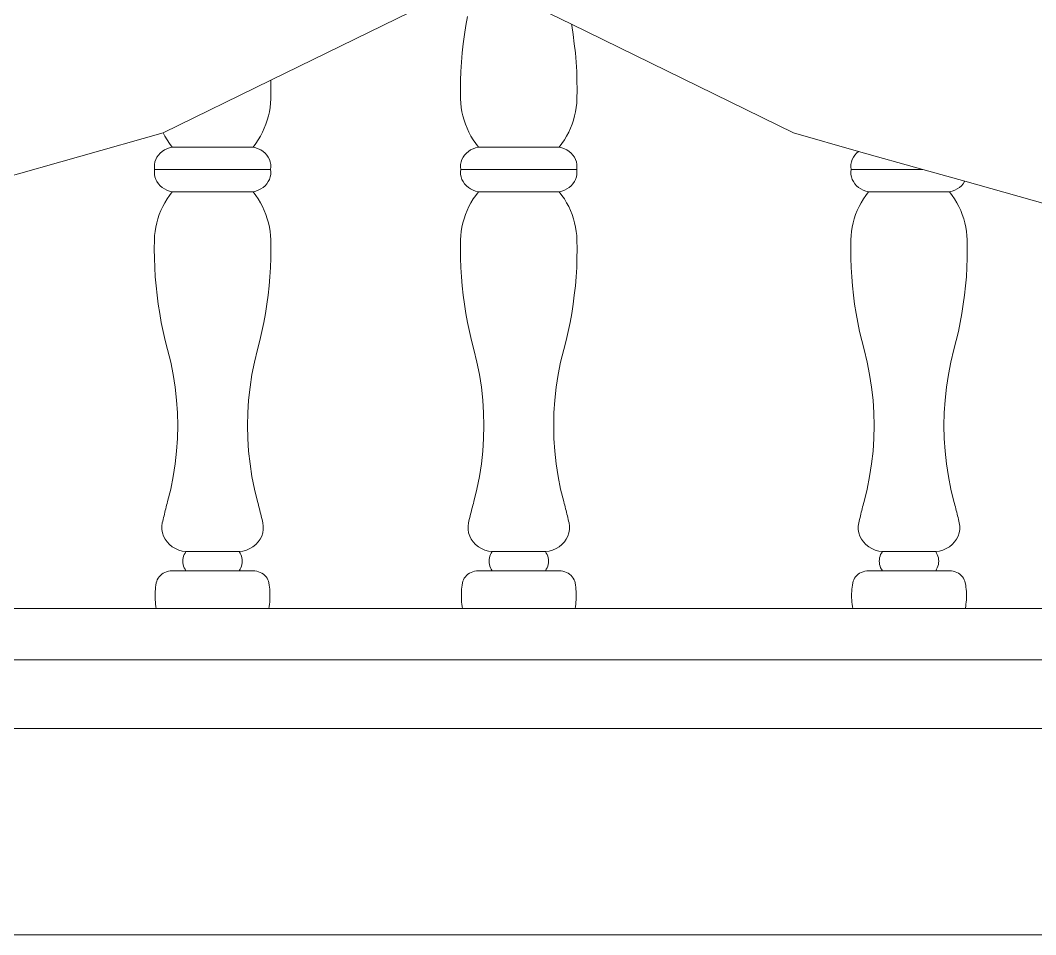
# Model space of a CAD drawing. Header units: inches. Extents: x 16.2 to 49.2, y 7.1 to 20.7.
# Drawn here: x 28.5454 to 28.714, y 17.89 to 18.0418 of the extents above; entities that cross this region are included whole.
import ezdxf

# ---------------------------------------------------------------- set-up
doc = ezdxf.new("R2010")
doc.units = ezdxf.units.IN
doc.header["$MEASUREMENT"] = 0
doc.layers.add('0inne_gulv', color=252, linetype='Continuous', lineweight=13)

# ---------------------------------------------------------------- blocks, each defined once
blk = doc.blocks.new('DEREK SMALL HOUSE fr')
for p, q in [((-5.0954, -0.15087), (-5.12951, -0.16756)), ((-5.09504, -0.1507), (-5.07958, -0.15826)), ((-5.09735, -0.15998), (-5.09711, -0.15847)), ((-5.09711, -0.15847), (-5.09684, -0.15696)), ((-5.07954, -0.15847), (-5.07958, -0.15826)), ((-5.0427, -0.1763), (-5.07958, -0.15826)), ((-5.0793, -0.15998), (-5.07954, -0.15847)), ((-5.09755, -0.1615), (-5.09735, -0.15998)), ((-5.0791, -0.1615), (-5.0793, -0.15998)), ((-5.09772, -0.16302), (-5.09755, -0.1615)), ((-5.07893, -0.16302), (-5.0791, -0.1615)), ((-5.09784, -0.16455), (-5.09772, -0.16302)), ((-5.07881, -0.16455), (-5.07893, -0.16302)), ((-5.09794, -0.16608), (-5.09784, -0.16455)), ((-5.07871, -0.16608), (-5.07881, -0.16455)), ((-5.09799, -0.16761), (-5.09794, -0.16608)), ((-5.07866, -0.16761), (-5.07871, -0.16608)), ((-5.14739, -0.1763), (-5.12951, -0.16756)), ((-5.12951, -0.16761), (-5.12951, -0.16756)), ((-5.12949, -0.16914), (-5.12951, -0.16761)), ((-5.09801, -0.16914), (-5.09799, -0.16761)), ((-5.07864, -0.16914), (-5.07866, -0.16761)), ((-5.12951, -0.17067), (-5.12949, -0.16914)), ((-5.09799, -0.17067), (-5.09801, -0.16914)), ((-5.07866, -0.17067), (-5.07864, -0.16914)), ((-5.12963, -0.17209), (-5.12955, -0.17138)), ((-5.12955, -0.17138), (-5.12951, -0.17067)), ((-5.09795, -0.17138), (-5.09799, -0.17067)), ((-5.09787, -0.17209), (-5.09795, -0.17138)), ((-5.07878, -0.17209), (-5.0787, -0.17138)), ((-5.0787, -0.17138), (-5.07866, -0.17067)), ((-5.13009, -0.17418), (-5.1299, -0.17349)), ((-5.1299, -0.17349), (-5.12974, -0.17279)), ((-5.12974, -0.17279), (-5.12963, -0.17209)), ((-5.09776, -0.17279), (-5.09787, -0.17209)), ((-5.0976, -0.17349), (-5.09776, -0.17279)), ((-5.09741, -0.17418), (-5.0976, -0.17349)), ((-5.07924, -0.17418), (-5.07905, -0.17349)), ((-5.07905, -0.17349), (-5.07889, -0.17279)), ((-5.07889, -0.17279), (-5.07878, -0.17209)), ((-5.13059, -0.17553), (-5.13032, -0.17486)), ((-5.13032, -0.17486), (-5.13009, -0.17418)), ((-5.09718, -0.17486), (-5.09741, -0.17418)), ((-5.09691, -0.17553), (-5.09718, -0.17486)), ((-5.07974, -0.17553), (-5.07947, -0.17486)), ((-5.07947, -0.17486), (-5.07924, -0.17418)), ((-5.14739, -0.1763), (-5.19516, -0.18978)), ((-5.14712, -0.17683), (-5.14739, -0.1763)), ((-5.14674, -0.17745), (-5.14712, -0.17683)), ((-5.13161, -0.17745), (-5.13123, -0.17683)), ((-5.13123, -0.17683), (-5.13089, -0.17618)), ((-5.13089, -0.17618), (-5.13059, -0.17553)), ((-5.09661, -0.17618), (-5.09691, -0.17553)), ((-5.09627, -0.17683), (-5.09661, -0.17618)), ((-5.09589, -0.17745), (-5.09627, -0.17683)), ((-5.08076, -0.17745), (-5.08038, -0.17683)), ((-5.08038, -0.17683), (-5.08004, -0.17618)), ((-5.08004, -0.17618), (-5.07974, -0.17553)), ((-5.0427, -0.1763), (-5.03189, -0.17937)), ((-5.14633, -0.17806), (-5.14674, -0.17745)), ((-5.14634, -0.17876), (-5.14589, -0.17865)), ((-5.14589, -0.17865), (-5.14633, -0.17806)), ((-5.14589, -0.17865), (-5.13246, -0.17865)), ((-5.13246, -0.17865), (-5.13202, -0.17806)), ((-5.13201, -0.17876), (-5.13246, -0.17865)), ((-5.13202, -0.17806), (-5.13161, -0.17745)), ((-5.09548, -0.17806), (-5.09589, -0.17745)), ((-5.09549, -0.17876), (-5.09504, -0.17865)), ((-5.09504, -0.17865), (-5.09548, -0.17806)), ((-5.09504, -0.17865), (-5.08161, -0.17865)), ((-5.08161, -0.17865), (-5.08117, -0.17806)), ((-5.08116, -0.17876), (-5.08161, -0.17865)), ((-5.08117, -0.17806), (-5.08076, -0.17745)), ((-5.14861, -0.18072), (-5.14842, -0.18034)), ((-5.14842, -0.18034), (-5.14817, -0.17998)), ((-5.14817, -0.17998), (-5.14788, -0.17966)), ((-5.14788, -0.17966), (-5.14755, -0.17937)), ((-5.14755, -0.17937), (-5.14717, -0.17912)), ((-5.14717, -0.17912), (-5.14677, -0.17892)), ((-5.14677, -0.17892), (-5.14634, -0.17876)), ((-5.13158, -0.17892), (-5.13201, -0.17876)), ((-5.13117, -0.17912), (-5.13158, -0.17892)), ((-5.1308, -0.17937), (-5.13117, -0.17912)), ((-5.13047, -0.17966), (-5.1308, -0.17937)), ((-5.13017, -0.17998), (-5.13047, -0.17966)), ((-5.12993, -0.18034), (-5.13017, -0.17998)), ((-5.12974, -0.18072), (-5.12993, -0.18034)), ((-5.09776, -0.18072), (-5.09757, -0.18034)), ((-5.09757, -0.18034), (-5.09733, -0.17998)), ((-5.09733, -0.17998), (-5.09703, -0.17966)), ((-5.09703, -0.17966), (-5.0967, -0.17937)), ((-5.0967, -0.17937), (-5.09633, -0.17912)), ((-5.09633, -0.17912), (-5.09592, -0.17892)), ((-5.09592, -0.17892), (-5.09549, -0.17876)), ((-5.08073, -0.17892), (-5.08116, -0.17876)), ((-5.08033, -0.17912), (-5.08073, -0.17892)), ((-5.07995, -0.17937), (-5.08033, -0.17912)), ((-5.07962, -0.17966), (-5.07995, -0.17937)), ((-5.07933, -0.17998), (-5.07962, -0.17966)), ((-5.07908, -0.18034), (-5.07933, -0.17998)), ((-5.07889, -0.18072), (-5.07908, -0.18034)), ((-5.03296, -0.18072), (-5.03276, -0.18034)), ((-5.03276, -0.18034), (-5.03252, -0.17998)), ((-5.03252, -0.17998), (-5.03223, -0.17966)), ((-5.03223, -0.17966), (-5.03189, -0.17937)), ((-5.03189, -0.17937), (-5.03187, -0.17936)), ((-5.03189, -0.17937), (-5.02122, -0.18236)), ((-5.14884, -0.18195), (-5.14882, -0.18153)), ((-5.1488, -0.18236), (-5.14884, -0.18195)), ((-5.14882, -0.18153), (-5.14875, -0.18112)), ((-5.14875, -0.18112), (-5.14861, -0.18072)), ((-5.1296, -0.18112), (-5.12974, -0.18072)), ((-5.12952, -0.18153), (-5.1296, -0.18112)), ((-5.12954, -0.18236), (-5.1295, -0.18195)), ((-5.1295, -0.18195), (-5.12952, -0.18153)), ((-5.098, -0.18195), (-5.09798, -0.18153)), ((-5.09796, -0.18236), (-5.098, -0.18195)), ((-5.09798, -0.18153), (-5.0979, -0.18112)), ((-5.0979, -0.18112), (-5.09776, -0.18072)), ((-5.07875, -0.18112), (-5.07889, -0.18072)), ((-5.07868, -0.18153), (-5.07875, -0.18112)), ((-5.07869, -0.18236), (-5.07866, -0.18195)), ((-5.07866, -0.18195), (-5.07868, -0.18153)), ((-5.03319, -0.18195), (-5.03317, -0.18153)), ((-5.03315, -0.18236), (-5.03319, -0.18195)), ((-5.03317, -0.18153), (-5.03309, -0.18112)), ((-5.03309, -0.18112), (-5.03296, -0.18072)), ((-5.14884, -0.18278), (-5.1488, -0.18236)), ((-5.14882, -0.1832), (-5.14884, -0.18278)), ((-5.14875, -0.18361), (-5.14882, -0.1832)), ((-5.1488, -0.18236), (-5.12954, -0.18236)), ((-5.14861, -0.18401), (-5.14875, -0.18361)), ((-5.12974, -0.18401), (-5.1296, -0.18361)), ((-5.1296, -0.18361), (-5.12952, -0.1832)), ((-5.1295, -0.18278), (-5.12954, -0.18236)), ((-5.12952, -0.1832), (-5.1295, -0.18278)), ((-5.098, -0.18278), (-5.09796, -0.18236)), ((-5.09798, -0.1832), (-5.098, -0.18278)), ((-5.0979, -0.18361), (-5.09798, -0.1832)), ((-5.09796, -0.18236), (-5.07869, -0.18236)), ((-5.09776, -0.18401), (-5.0979, -0.18361)), ((-5.07889, -0.18401), (-5.07875, -0.18361)), ((-5.07875, -0.18361), (-5.07868, -0.1832)), ((-5.07866, -0.18278), (-5.07869, -0.18236)), ((-5.07868, -0.1832), (-5.07866, -0.18278)), ((-5.03319, -0.18278), (-5.03315, -0.18236)), ((-5.03317, -0.1832), (-5.03319, -0.18278)), ((-5.03309, -0.18361), (-5.03317, -0.1832)), ((-5.02122, -0.18236), (-5.03315, -0.18236)), ((-5.03296, -0.18401), (-5.03309, -0.18361)), ((-5.02122, -0.18236), (-5.01425, -0.18433)), ((-5.14842, -0.18439), (-5.14861, -0.18401)), ((-5.14817, -0.18474), (-5.14842, -0.18439)), ((-5.14788, -0.18507), (-5.14817, -0.18474)), ((-5.14755, -0.18536), (-5.14788, -0.18507)), ((-5.14717, -0.18561), (-5.14755, -0.18536)), ((-5.13117, -0.18561), (-5.1308, -0.18536)), ((-5.1308, -0.18536), (-5.13047, -0.18507)), ((-5.13047, -0.18507), (-5.13017, -0.18474)), ((-5.13017, -0.18474), (-5.12993, -0.18439)), ((-5.12993, -0.18439), (-5.12974, -0.18401)), ((-5.09757, -0.18439), (-5.09776, -0.18401)), ((-5.09733, -0.18474), (-5.09757, -0.18439)), ((-5.09703, -0.18507), (-5.09733, -0.18474)), ((-5.0967, -0.18536), (-5.09703, -0.18507)), ((-5.09633, -0.18561), (-5.0967, -0.18536)), ((-5.08033, -0.18561), (-5.07995, -0.18536)), ((-5.07995, -0.18536), (-5.07962, -0.18507)), ((-5.07962, -0.18507), (-5.07933, -0.18474)), ((-5.07933, -0.18474), (-5.07908, -0.18439)), ((-5.07908, -0.18439), (-5.07889, -0.18401)), ((-5.03276, -0.18439), (-5.03296, -0.18401)), ((-5.03252, -0.18474), (-5.03276, -0.18439)), ((-5.03223, -0.18507), (-5.03252, -0.18474)), ((-5.03189, -0.18536), (-5.03223, -0.18507)), ((-5.03152, -0.18561), (-5.03189, -0.18536)), ((-5.01552, -0.18561), (-5.01515, -0.18536)), ((-5.01515, -0.18536), (-5.01481, -0.18507)), ((-5.01481, -0.18507), (-5.01452, -0.18474)), ((-5.01452, -0.18474), (-5.01428, -0.18439)), ((-5.01428, -0.18439), (-5.01425, -0.18433)), ((-5.01425, -0.18433), (-4.97025, -0.19675)), ((-5.14677, -0.18581), (-5.14717, -0.18561)), ((-5.14634, -0.18597), (-5.14677, -0.18581)), ((-5.14674, -0.18727), (-5.14633, -0.18667)), ((-5.14589, -0.18608), (-5.14634, -0.18597)), ((-5.14633, -0.18667), (-5.14589, -0.18608)), ((-5.14589, -0.18608), (-5.13246, -0.18608)), ((-5.13246, -0.18608), (-5.13201, -0.18597)), ((-5.13202, -0.18667), (-5.13246, -0.18608)), ((-5.13161, -0.18727), (-5.13202, -0.18667)), ((-5.13201, -0.18597), (-5.13158, -0.18581)), ((-5.13158, -0.18581), (-5.13117, -0.18561)), ((-5.09592, -0.18581), (-5.09633, -0.18561)), ((-5.09549, -0.18597), (-5.09592, -0.18581)), ((-5.09589, -0.18727), (-5.09548, -0.18667)), ((-5.09504, -0.18608), (-5.09549, -0.18597)), ((-5.09548, -0.18667), (-5.09504, -0.18608)), ((-5.09504, -0.18608), (-5.08161, -0.18608)), ((-5.08161, -0.18608), (-5.08116, -0.18597)), ((-5.08117, -0.18667), (-5.08161, -0.18608)), ((-5.08076, -0.18727), (-5.08117, -0.18667)), ((-5.08116, -0.18597), (-5.08073, -0.18581)), ((-5.08073, -0.18581), (-5.08033, -0.18561)), ((-5.03111, -0.18581), (-5.03152, -0.18561)), ((-5.03068, -0.18597), (-5.03111, -0.18581)), ((-5.03109, -0.18727), (-5.03068, -0.18667)), ((-5.03023, -0.18608), (-5.03068, -0.18597)), ((-5.03068, -0.18667), (-5.03023, -0.18608)), ((-5.03023, -0.18608), (-5.01681, -0.18608)), ((-5.01681, -0.18608), (-5.01636, -0.18597)), ((-5.01636, -0.18667), (-5.01681, -0.18608)), ((-5.01636, -0.18597), (-5.01593, -0.18581)), ((-5.01595, -0.18727), (-5.01636, -0.18667)), ((-5.01593, -0.18581), (-5.01552, -0.18561)), ((-5.14776, -0.1892), (-5.14746, -0.18854)), ((-5.14746, -0.18854), (-5.14712, -0.1879)), ((-5.14712, -0.1879), (-5.14674, -0.18727)), ((-5.13123, -0.1879), (-5.13161, -0.18727)), ((-5.13089, -0.18854), (-5.13123, -0.1879)), ((-5.13059, -0.1892), (-5.13089, -0.18854)), ((-5.09691, -0.1892), (-5.09661, -0.18854)), ((-5.09661, -0.18854), (-5.09627, -0.1879)), ((-5.09627, -0.1879), (-5.09589, -0.18727)), ((-5.08038, -0.1879), (-5.08076, -0.18727)), ((-5.08004, -0.18854), (-5.08038, -0.1879)), ((-5.07974, -0.1892), (-5.08004, -0.18854)), ((-5.03211, -0.1892), (-5.0318, -0.18854)), ((-5.0318, -0.18854), (-5.03146, -0.1879)), ((-5.03146, -0.1879), (-5.03109, -0.18727)), ((-5.01558, -0.1879), (-5.01595, -0.18727)), ((-5.01524, -0.18854), (-5.01558, -0.1879)), ((-5.01493, -0.1892), (-5.01524, -0.18854)), ((-5.14826, -0.19055), (-5.14803, -0.18987)), ((-5.14803, -0.18987), (-5.14776, -0.1892)), ((-5.13032, -0.18987), (-5.13059, -0.1892)), ((-5.13009, -0.19055), (-5.13032, -0.18987)), ((-5.09741, -0.19055), (-5.09718, -0.18987)), ((-5.09718, -0.18987), (-5.09691, -0.1892)), ((-5.07947, -0.18987), (-5.07974, -0.1892)), ((-5.07924, -0.19055), (-5.07947, -0.18987)), ((-5.03261, -0.19055), (-5.03238, -0.18987)), ((-5.03238, -0.18987), (-5.03211, -0.1892)), ((-5.01467, -0.18987), (-5.01493, -0.1892)), ((-5.01443, -0.19055), (-5.01467, -0.18987)), ((-5.14872, -0.19264), (-5.14861, -0.19194)), ((-5.14861, -0.19194), (-5.14845, -0.19124)), ((-5.14845, -0.19124), (-5.14826, -0.19055)), ((-5.1299, -0.19124), (-5.13009, -0.19055)), ((-5.12974, -0.19194), (-5.1299, -0.19124)), ((-5.12963, -0.19264), (-5.12974, -0.19194)), ((-5.09787, -0.19264), (-5.09776, -0.19194)), ((-5.09776, -0.19194), (-5.0976, -0.19124)), ((-5.0976, -0.19124), (-5.09741, -0.19055)), ((-5.07905, -0.19124), (-5.07924, -0.19055)), ((-5.07889, -0.19194), (-5.07905, -0.19124)), ((-5.07878, -0.19264), (-5.07889, -0.19194)), ((-5.03307, -0.19264), (-5.03295, -0.19194)), ((-5.03295, -0.19194), (-5.0328, -0.19124)), ((-5.0328, -0.19124), (-5.03261, -0.19055)), ((-5.01424, -0.19124), (-5.01443, -0.19055)), ((-5.01409, -0.19194), (-5.01424, -0.19124)), ((-5.01397, -0.19264), (-5.01409, -0.19194)), ((-5.14884, -0.19406), (-5.1488, -0.19335)), ((-5.1488, -0.19335), (-5.14872, -0.19264)), ((-5.12955, -0.19335), (-5.12963, -0.19264)), ((-5.12951, -0.19406), (-5.12955, -0.19335)), ((-5.09799, -0.19406), (-5.09795, -0.19335)), ((-5.09795, -0.19335), (-5.09787, -0.19264)), ((-5.0787, -0.19335), (-5.07878, -0.19264)), ((-5.07866, -0.19406), (-5.0787, -0.19335)), ((-5.03318, -0.19406), (-5.03315, -0.19335)), ((-5.03315, -0.19335), (-5.03307, -0.19264)), ((-5.0139, -0.19335), (-5.01397, -0.19264)), ((-5.01386, -0.19406), (-5.0139, -0.19335)), ((-5.14886, -0.19559), (-5.14884, -0.19406)), ((-5.14884, -0.19712), (-5.14886, -0.19559)), ((-5.12949, -0.19559), (-5.12951, -0.19406)), ((-5.12951, -0.19712), (-5.12949, -0.19559)), ((-5.09801, -0.19559), (-5.09799, -0.19406)), ((-5.09799, -0.19712), (-5.09801, -0.19559)), ((-5.07864, -0.19559), (-5.07866, -0.19406)), ((-5.07866, -0.19712), (-5.07864, -0.19559)), ((-5.0332, -0.19559), (-5.03318, -0.19406)), ((-5.03319, -0.19712), (-5.0332, -0.19559)), ((-5.01384, -0.19559), (-5.01386, -0.19406)), ((-5.01386, -0.19712), (-5.01384, -0.19559)), ((-5.14878, -0.19865), (-5.14884, -0.19712)), ((-5.12956, -0.19865), (-5.12951, -0.19712)), ((-5.09794, -0.19865), (-5.09799, -0.19712)), ((-5.07871, -0.19865), (-5.07866, -0.19712)), ((-5.03313, -0.19865), (-5.03319, -0.19712)), ((-5.01391, -0.19865), (-5.01386, -0.19712)), ((-5.14869, -0.20018), (-5.14878, -0.19865)), ((-5.12965, -0.20018), (-5.12956, -0.19865)), ((-5.09784, -0.20018), (-5.09794, -0.19865)), ((-5.07881, -0.20018), (-5.07871, -0.19865)), ((-5.03304, -0.20018), (-5.03313, -0.19865)), ((-5.014, -0.20018), (-5.01391, -0.19865)), ((-5.14857, -0.2017), (-5.14869, -0.20018)), ((-5.12978, -0.2017), (-5.12965, -0.20018)), ((-5.09772, -0.2017), (-5.09784, -0.20018)), ((-5.07893, -0.2017), (-5.07881, -0.20018)), ((-5.03291, -0.2017), (-5.03304, -0.20018)), ((-5.01413, -0.2017), (-5.014, -0.20018)), ((-5.1484, -0.20323), (-5.14857, -0.2017)), ((-5.12995, -0.20323), (-5.12978, -0.2017)), ((-5.09755, -0.20323), (-5.09772, -0.2017)), ((-5.0791, -0.20323), (-5.07893, -0.2017)), ((-5.03275, -0.20323), (-5.03291, -0.2017)), ((-5.01429, -0.20323), (-5.01413, -0.2017)), ((-5.1482, -0.20475), (-5.1484, -0.20323)), ((-5.13015, -0.20475), (-5.12995, -0.20323)), ((-5.09735, -0.20475), (-5.09755, -0.20323)), ((-5.0793, -0.20475), (-5.0791, -0.20323)), ((-5.03255, -0.20475), (-5.03275, -0.20323)), ((-5.0145, -0.20475), (-5.01429, -0.20323)), ((-5.14796, -0.20626), (-5.1482, -0.20475)), ((-5.13039, -0.20626), (-5.13015, -0.20475)), ((-5.09711, -0.20626), (-5.09735, -0.20475)), ((-5.07954, -0.20626), (-5.0793, -0.20475)), ((-5.03231, -0.20626), (-5.03255, -0.20475)), ((-5.01473, -0.20626), (-5.0145, -0.20475)), ((-5.14769, -0.20777), (-5.14796, -0.20626)), ((-5.13066, -0.20777), (-5.13039, -0.20626)), ((-5.09684, -0.20777), (-5.09711, -0.20626)), ((-5.07981, -0.20777), (-5.07954, -0.20626)), ((-5.03203, -0.20777), (-5.03231, -0.20626)), ((-5.01501, -0.20777), (-5.01473, -0.20626)), ((-5.14738, -0.20928), (-5.14769, -0.20777)), ((-5.13097, -0.20928), (-5.13066, -0.20777)), ((-5.09653, -0.20928), (-5.09684, -0.20777)), ((-5.08012, -0.20928), (-5.07981, -0.20777)), ((-5.03172, -0.20928), (-5.03203, -0.20777)), ((-5.01532, -0.20928), (-5.01501, -0.20777)), ((-5.14703, -0.21078), (-5.14738, -0.20928)), ((-5.14664, -0.21227), (-5.14703, -0.21078)), ((-5.1317, -0.21227), (-5.13132, -0.21078)), ((-5.13132, -0.21078), (-5.13097, -0.20928)), ((-5.09618, -0.21078), (-5.09653, -0.20928)), ((-5.0958, -0.21227), (-5.09618, -0.21078)), ((-5.08086, -0.21227), (-5.08047, -0.21078)), ((-5.08047, -0.21078), (-5.08012, -0.20928)), ((-5.03137, -0.21078), (-5.03172, -0.20928)), ((-5.03099, -0.21227), (-5.03137, -0.21078)), ((-5.01605, -0.21227), (-5.01567, -0.21078)), ((-5.01567, -0.21078), (-5.01532, -0.20928)), ((-5.14613, -0.21434), (-5.14664, -0.21227)), ((-5.13221, -0.21434), (-5.1317, -0.21227)), ((-5.09528, -0.21434), (-5.0958, -0.21227)), ((-5.08137, -0.21434), (-5.08086, -0.21227)), ((-5.03048, -0.21434), (-5.03099, -0.21227)), ((-5.01656, -0.21434), (-5.01605, -0.21227)), ((-5.14571, -0.21643), (-5.14613, -0.21434)), ((-5.13263, -0.21643), (-5.13221, -0.21434)), ((-5.09487, -0.21643), (-5.09528, -0.21434)), ((-5.08179, -0.21643), (-5.08137, -0.21434)), ((-5.03006, -0.21643), (-5.03048, -0.21434)), ((-5.01698, -0.21643), (-5.01656, -0.21434)), ((-5.14539, -0.21853), (-5.14571, -0.21643)), ((-5.13296, -0.21853), (-5.13263, -0.21643)), ((-5.09454, -0.21853), (-5.09487, -0.21643)), ((-5.08211, -0.21853), (-5.08179, -0.21643)), ((-5.02973, -0.21853), (-5.03006, -0.21643)), ((-5.01731, -0.21853), (-5.01698, -0.21643)), ((-5.14515, -0.22064), (-5.14539, -0.21853)), ((-5.13319, -0.22064), (-5.13296, -0.21853)), ((-5.09431, -0.22064), (-5.09454, -0.21853)), ((-5.08235, -0.22064), (-5.08211, -0.21853)), ((-5.0295, -0.22064), (-5.02973, -0.21853)), ((-5.01754, -0.22064), (-5.01731, -0.21853)), ((-5.14501, -0.22276), (-5.14515, -0.22064)), ((-5.13333, -0.22276), (-5.13319, -0.22064)), ((-5.09416, -0.22276), (-5.09431, -0.22064)), ((-5.08249, -0.22276), (-5.08235, -0.22064)), ((-5.02936, -0.22276), (-5.0295, -0.22064)), ((-5.01768, -0.22276), (-5.01754, -0.22064)), ((-5.14497, -0.22488), (-5.14501, -0.22276)), ((-5.13338, -0.22488), (-5.13333, -0.22276)), ((-5.09412, -0.22488), (-5.09416, -0.22276)), ((-5.08253, -0.22488), (-5.08249, -0.22276)), ((-5.02931, -0.22488), (-5.02936, -0.22276)), ((-5.01773, -0.22488), (-5.01768, -0.22276)), ((-5.14501, -0.22701), (-5.14497, -0.22488)), ((-5.13333, -0.22701), (-5.13338, -0.22488)), ((-5.09416, -0.22701), (-5.09412, -0.22488)), ((-5.08249, -0.22701), (-5.08253, -0.22488)), ((-5.02936, -0.22701), (-5.02931, -0.22488)), ((-5.01768, -0.22701), (-5.01773, -0.22488)), ((-5.14515, -0.22913), (-5.14501, -0.22701)), ((-5.13319, -0.22913), (-5.13333, -0.22701)), ((-5.09431, -0.22913), (-5.09416, -0.22701)), ((-5.08235, -0.22913), (-5.08249, -0.22701)), ((-5.0295, -0.22913), (-5.02936, -0.22701)), ((-5.01754, -0.22913), (-5.01768, -0.22701)), ((-5.14539, -0.23124), (-5.14515, -0.22913)), ((-5.13296, -0.23124), (-5.13319, -0.22913)), ((-5.09454, -0.23124), (-5.09431, -0.22913)), ((-5.08211, -0.23124), (-5.08235, -0.22913)), ((-5.02973, -0.23124), (-5.0295, -0.22913)), ((-5.01731, -0.23124), (-5.01754, -0.22913)), ((-5.14571, -0.23334), (-5.14539, -0.23124)), ((-5.13263, -0.23334), (-5.13296, -0.23124)), ((-5.09487, -0.23334), (-5.09454, -0.23124)), ((-5.08179, -0.23334), (-5.08211, -0.23124)), ((-5.03006, -0.23334), (-5.02973, -0.23124)), ((-5.01698, -0.23334), (-5.01731, -0.23124)), ((-5.14613, -0.23543), (-5.14571, -0.23334)), ((-5.13221, -0.23543), (-5.13263, -0.23334)), ((-5.09528, -0.23543), (-5.09487, -0.23334)), ((-5.08137, -0.23543), (-5.08179, -0.23334)), ((-5.03048, -0.23543), (-5.03006, -0.23334)), ((-5.01656, -0.23543), (-5.01698, -0.23334)), ((-5.14664, -0.2375), (-5.14613, -0.23543)), ((-5.1317, -0.2375), (-5.13221, -0.23543)), ((-5.0958, -0.2375), (-5.09528, -0.23543)), ((-5.08086, -0.2375), (-5.08137, -0.23543)), ((-5.03099, -0.2375), (-5.03048, -0.23543)), ((-5.01605, -0.2375), (-5.01656, -0.23543)), ((-5.14672, -0.2378), (-5.14664, -0.2375)), ((-5.13162, -0.2378), (-5.1317, -0.2375)), ((-5.09587, -0.2378), (-5.0958, -0.2375)), ((-5.08078, -0.2378), (-5.08086, -0.2375)), ((-5.03107, -0.2378), (-5.03099, -0.2375)), ((-5.01597, -0.2378), (-5.01605, -0.2375)), ((-5.14717, -0.23957), (-5.1471, -0.23927)), ((-5.1471, -0.23927), (-5.14703, -0.23898)), ((-5.14703, -0.23898), (-5.14695, -0.23868)), ((-5.14695, -0.23868), (-5.14688, -0.23839)), ((-5.14688, -0.23839), (-5.1468, -0.23809)), ((-5.1468, -0.23809), (-5.14672, -0.2378)), ((-5.13155, -0.23809), (-5.13162, -0.2378)), ((-5.13147, -0.23839), (-5.13155, -0.23809)), ((-5.13139, -0.23868), (-5.13147, -0.23839)), ((-5.13132, -0.23898), (-5.13139, -0.23868)), ((-5.13125, -0.23927), (-5.13132, -0.23898)), ((-5.13117, -0.23957), (-5.13125, -0.23927)), ((-5.09633, -0.23957), (-5.09625, -0.23927)), ((-5.09625, -0.23927), (-5.09618, -0.23898)), ((-5.09618, -0.23898), (-5.0961, -0.23868)), ((-5.0961, -0.23868), (-5.09603, -0.23839)), ((-5.09603, -0.23839), (-5.09595, -0.23809)), ((-5.09595, -0.23809), (-5.09587, -0.2378)), ((-5.0807, -0.23809), (-5.08078, -0.2378)), ((-5.08062, -0.23839), (-5.0807, -0.23809)), ((-5.08055, -0.23868), (-5.08062, -0.23839)), ((-5.08047, -0.23898), (-5.08055, -0.23868)), ((-5.0804, -0.23927), (-5.08047, -0.23898)), ((-5.08033, -0.23957), (-5.0804, -0.23927)), ((-5.03152, -0.23957), (-5.03145, -0.23927)), ((-5.03145, -0.23927), (-5.03137, -0.23898)), ((-5.03137, -0.23898), (-5.0313, -0.23868)), ((-5.0313, -0.23868), (-5.03122, -0.23839)), ((-5.03122, -0.23839), (-5.03115, -0.23809)), ((-5.03115, -0.23809), (-5.03107, -0.2378)), ((-5.01589, -0.23809), (-5.01597, -0.2378)), ((-5.01582, -0.23839), (-5.01589, -0.23809)), ((-5.01574, -0.23868), (-5.01582, -0.23839)), ((-5.01567, -0.23898), (-5.01574, -0.23868)), ((-5.01559, -0.23927), (-5.01567, -0.23898)), ((-5.01552, -0.23957), (-5.01559, -0.23927)), ((-5.1476, -0.2416), (-5.14752, -0.24105)), ((-5.14752, -0.24105), (-5.14745, -0.24075)), ((-5.14745, -0.24075), (-5.14738, -0.24046)), ((-5.14738, -0.24046), (-5.14732, -0.24016)), ((-5.14732, -0.24016), (-5.14724, -0.23986)), ((-5.14724, -0.23986), (-5.14717, -0.23957)), ((-5.1311, -0.23986), (-5.13117, -0.23957)), ((-5.13103, -0.24016), (-5.1311, -0.23986)), ((-5.13096, -0.24046), (-5.13103, -0.24016)), ((-5.1309, -0.24075), (-5.13096, -0.24046)), ((-5.13083, -0.24105), (-5.1309, -0.24075)), ((-5.13075, -0.2416), (-5.13083, -0.24105)), ((-5.09675, -0.2416), (-5.09667, -0.24105)), ((-5.09667, -0.24105), (-5.0966, -0.24075)), ((-5.0966, -0.24075), (-5.09654, -0.24046)), ((-5.09654, -0.24046), (-5.09647, -0.24016)), ((-5.09647, -0.24016), (-5.0964, -0.23986)), ((-5.0964, -0.23986), (-5.09633, -0.23957)), ((-5.08025, -0.23986), (-5.08033, -0.23957)), ((-5.08018, -0.24016), (-5.08025, -0.23986)), ((-5.08012, -0.24046), (-5.08018, -0.24016)), ((-5.08005, -0.24075), (-5.08012, -0.24046)), ((-5.07998, -0.24105), (-5.08005, -0.24075)), ((-5.0799, -0.2416), (-5.07998, -0.24105)), ((-5.03194, -0.2416), (-5.03187, -0.24105)), ((-5.03187, -0.24105), (-5.0318, -0.24075)), ((-5.0318, -0.24075), (-5.03173, -0.24046)), ((-5.03173, -0.24046), (-5.03166, -0.24016)), ((-5.03166, -0.24016), (-5.03159, -0.23986)), ((-5.03159, -0.23986), (-5.03152, -0.23957)), ((-5.01545, -0.23986), (-5.01552, -0.23957)), ((-5.01538, -0.24016), (-5.01545, -0.23986)), ((-5.01531, -0.24046), (-5.01538, -0.24016)), ((-5.01524, -0.24075), (-5.01531, -0.24046)), ((-5.01518, -0.24105), (-5.01524, -0.24075)), ((-5.0151, -0.2416), (-5.01518, -0.24105)), ((-5.14759, -0.24215), (-5.1476, -0.2416)), ((-5.1475, -0.2427), (-5.14759, -0.24215)), ((-5.14732, -0.24324), (-5.1475, -0.2427)), ((-5.13102, -0.24324), (-5.13085, -0.2427)), ((-5.13085, -0.2427), (-5.13076, -0.24215)), ((-5.13076, -0.24215), (-5.13075, -0.2416)), ((-5.09674, -0.24215), (-5.09675, -0.2416)), ((-5.09665, -0.2427), (-5.09674, -0.24215)), ((-5.09648, -0.24324), (-5.09665, -0.2427)), ((-5.08018, -0.24324), (-5.08, -0.2427)), ((-5.08, -0.2427), (-5.07991, -0.24215)), ((-5.07991, -0.24215), (-5.0799, -0.2416)), ((-5.03194, -0.24215), (-5.03194, -0.2416)), ((-5.03185, -0.2427), (-5.03194, -0.24215)), ((-5.03167, -0.24324), (-5.03185, -0.2427)), ((-5.01537, -0.24324), (-5.01519, -0.2427)), ((-5.01519, -0.2427), (-5.0151, -0.24215)), ((-5.0151, -0.24215), (-5.0151, -0.2416)), ((-5.14707, -0.24374), (-5.14732, -0.24324)), ((-5.14674, -0.24421), (-5.14707, -0.24374)), ((-5.14633, -0.24463), (-5.14674, -0.24421)), ((-5.13201, -0.24463), (-5.13161, -0.24421)), ((-5.13161, -0.24421), (-5.13128, -0.24374)), ((-5.13128, -0.24374), (-5.13102, -0.24324)), ((-5.09622, -0.24374), (-5.09648, -0.24324)), ((-5.09589, -0.24421), (-5.09622, -0.24374)), ((-5.09549, -0.24463), (-5.09589, -0.24421)), ((-5.08116, -0.24463), (-5.08076, -0.24421)), ((-5.08076, -0.24421), (-5.08043, -0.24374)), ((-5.08043, -0.24374), (-5.08018, -0.24324)), ((-5.03141, -0.24374), (-5.03167, -0.24324)), ((-5.03108, -0.24421), (-5.03141, -0.24374)), ((-5.03068, -0.24463), (-5.03108, -0.24421)), ((-5.01636, -0.24463), (-5.01596, -0.24421)), ((-5.01596, -0.24421), (-5.01563, -0.24374)), ((-5.01563, -0.24374), (-5.01537, -0.24324)), ((-5.14587, -0.245), (-5.14633, -0.24463)), ((-5.14536, -0.24531), (-5.14587, -0.245)), ((-5.1448, -0.24555), (-5.14536, -0.24531)), ((-5.14421, -0.24572), (-5.1448, -0.24555)), ((-5.1436, -0.24581), (-5.14421, -0.24572)), ((-5.14388, -0.24631), (-5.14375, -0.24606)), ((-5.14375, -0.24606), (-5.1436, -0.24581)), ((-5.1436, -0.24581), (-5.13475, -0.24581)), ((-5.13475, -0.24581), (-5.13414, -0.24572)), ((-5.1346, -0.24606), (-5.13475, -0.24581)), ((-5.13447, -0.24631), (-5.1346, -0.24606)), ((-5.13414, -0.24572), (-5.13355, -0.24555)), ((-5.13355, -0.24555), (-5.13299, -0.24531)), ((-5.13299, -0.24531), (-5.13248, -0.245)), ((-5.13248, -0.245), (-5.13201, -0.24463)), ((-5.09502, -0.245), (-5.09549, -0.24463)), ((-5.09451, -0.24531), (-5.09502, -0.245)), ((-5.09395, -0.24555), (-5.09451, -0.24531)), ((-5.09336, -0.24572), (-5.09395, -0.24555)), ((-5.09275, -0.24581), (-5.09336, -0.24572)), ((-5.09303, -0.24631), (-5.0929, -0.24606)), ((-5.0929, -0.24606), (-5.09275, -0.24581)), ((-5.09275, -0.24581), (-5.0839, -0.24581)), ((-5.0839, -0.24581), (-5.08329, -0.24572)), ((-5.08375, -0.24606), (-5.0839, -0.24581)), ((-5.08362, -0.24631), (-5.08375, -0.24606)), ((-5.08329, -0.24572), (-5.0827, -0.24555)), ((-5.0827, -0.24555), (-5.08214, -0.24531)), ((-5.08214, -0.24531), (-5.08163, -0.245)), ((-5.08163, -0.245), (-5.08116, -0.24463)), ((-5.03022, -0.245), (-5.03068, -0.24463)), ((-5.0297, -0.24531), (-5.03022, -0.245)), ((-5.02915, -0.24555), (-5.0297, -0.24531)), ((-5.02856, -0.24572), (-5.02915, -0.24555)), ((-5.02795, -0.24581), (-5.02856, -0.24572)), ((-5.02823, -0.24631), (-5.0281, -0.24606)), ((-5.0281, -0.24606), (-5.02795, -0.24581)), ((-5.02795, -0.24581), (-5.01909, -0.24581)), ((-5.01909, -0.24581), (-5.01848, -0.24572)), ((-5.01894, -0.24606), (-5.01909, -0.24581)), ((-5.01882, -0.24631), (-5.01894, -0.24606)), ((-5.01848, -0.24572), (-5.01789, -0.24555)), ((-5.01789, -0.24555), (-5.01734, -0.24531)), ((-5.01734, -0.24531), (-5.01682, -0.245)), ((-5.01682, -0.245), (-5.01636, -0.24463)), ((-5.14411, -0.2474), (-5.14409, -0.24713)), ((-5.14409, -0.24768), (-5.14411, -0.2474)), ((-5.14409, -0.24713), (-5.14405, -0.24685)), ((-5.14405, -0.24796), (-5.14409, -0.24768)), ((-5.14405, -0.24685), (-5.14398, -0.24658)), ((-5.14398, -0.24658), (-5.14388, -0.24631)), ((-5.13437, -0.24658), (-5.13447, -0.24631)), ((-5.1343, -0.24685), (-5.13437, -0.24658)), ((-5.13426, -0.24713), (-5.1343, -0.24685)), ((-5.1343, -0.24796), (-5.13426, -0.24768)), ((-5.13424, -0.2474), (-5.13426, -0.24713)), ((-5.13426, -0.24768), (-5.13424, -0.2474)), ((-5.09326, -0.2474), (-5.09324, -0.24713)), ((-5.09324, -0.24768), (-5.09326, -0.2474)), ((-5.09324, -0.24713), (-5.0932, -0.24685)), ((-5.0932, -0.24796), (-5.09324, -0.24768)), ((-5.0932, -0.24685), (-5.09313, -0.24658)), ((-5.09313, -0.24658), (-5.09303, -0.24631)), ((-5.08352, -0.24658), (-5.08362, -0.24631)), ((-5.08345, -0.24685), (-5.08352, -0.24658)), ((-5.08341, -0.24713), (-5.08345, -0.24685)), ((-5.08345, -0.24796), (-5.08341, -0.24768)), ((-5.08339, -0.2474), (-5.08341, -0.24713)), ((-5.08341, -0.24768), (-5.08339, -0.2474)), ((-5.02845, -0.2474), (-5.02844, -0.24713)), ((-5.02844, -0.24768), (-5.02845, -0.2474)), ((-5.02844, -0.24713), (-5.0284, -0.24685)), ((-5.0284, -0.24796), (-5.02844, -0.24768)), ((-5.0284, -0.24685), (-5.02832, -0.24658)), ((-5.02832, -0.24658), (-5.02823, -0.24631)), ((-5.01872, -0.24658), (-5.01882, -0.24631)), ((-5.01864, -0.24685), (-5.01872, -0.24658)), ((-5.0186, -0.24713), (-5.01864, -0.24685)), ((-5.01864, -0.24796), (-5.0186, -0.24768)), ((-5.01859, -0.2474), (-5.0186, -0.24713)), ((-5.0186, -0.24768), (-5.01859, -0.2474)), ((-5.14762, -0.24957), (-5.14737, -0.2494)), ((-5.14737, -0.2494), (-5.1471, -0.24925)), ((-5.1471, -0.24925), (-5.14681, -0.24914)), ((-5.14681, -0.24914), (-5.14651, -0.24906)), ((-5.14651, -0.24906), (-5.1462, -0.24901)), ((-5.1462, -0.24901), (-5.14589, -0.24899)), ((-5.1436, -0.24899), (-5.14589, -0.24899)), ((-5.14398, -0.24823), (-5.14405, -0.24796)), ((-5.14388, -0.24849), (-5.14398, -0.24823)), ((-5.14375, -0.24875), (-5.14388, -0.24849)), ((-5.1436, -0.24899), (-5.14375, -0.24875)), ((-5.13475, -0.24899), (-5.1436, -0.24899)), ((-5.13475, -0.24899), (-5.1346, -0.24875)), ((-5.13475, -0.24899), (-5.13246, -0.24899)), ((-5.1346, -0.24875), (-5.13447, -0.24849)), ((-5.13447, -0.24849), (-5.13437, -0.24823)), ((-5.13437, -0.24823), (-5.1343, -0.24796)), ((-5.13215, -0.24901), (-5.13246, -0.24899)), ((-5.13184, -0.24906), (-5.13215, -0.24901)), ((-5.13154, -0.24914), (-5.13184, -0.24906)), ((-5.13125, -0.24925), (-5.13154, -0.24914)), ((-5.13098, -0.2494), (-5.13125, -0.24925)), ((-5.13073, -0.24957), (-5.13098, -0.2494)), ((-5.09677, -0.24957), (-5.09652, -0.2494)), ((-5.09652, -0.2494), (-5.09625, -0.24925)), ((-5.09625, -0.24925), (-5.09596, -0.24914)), ((-5.09596, -0.24914), (-5.09566, -0.24906)), ((-5.09566, -0.24906), (-5.09535, -0.24901)), ((-5.09535, -0.24901), (-5.09504, -0.24899)), ((-5.09275, -0.24899), (-5.09504, -0.24899)), ((-5.09313, -0.24823), (-5.0932, -0.24796)), ((-5.09303, -0.24849), (-5.09313, -0.24823)), ((-5.0929, -0.24875), (-5.09303, -0.24849)), ((-5.09275, -0.24899), (-5.0929, -0.24875)), ((-5.0839, -0.24899), (-5.09275, -0.24899)), ((-5.0839, -0.24899), (-5.08375, -0.24875)), ((-5.0839, -0.24899), (-5.08161, -0.24899)), ((-5.08375, -0.24875), (-5.08362, -0.24849)), ((-5.08362, -0.24849), (-5.08352, -0.24823)), ((-5.08352, -0.24823), (-5.08345, -0.24796)), ((-5.0813, -0.24901), (-5.08161, -0.24899)), ((-5.08099, -0.24906), (-5.0813, -0.24901)), ((-5.08069, -0.24914), (-5.08099, -0.24906)), ((-5.0804, -0.24925), (-5.08069, -0.24914)), ((-5.08013, -0.2494), (-5.0804, -0.24925)), ((-5.07988, -0.24957), (-5.08013, -0.2494)), ((-5.03197, -0.24957), (-5.03172, -0.2494)), ((-5.03172, -0.2494), (-5.03144, -0.24925)), ((-5.03144, -0.24925), (-5.03116, -0.24914)), ((-5.03116, -0.24914), (-5.03086, -0.24906)), ((-5.03086, -0.24906), (-5.03055, -0.24901)), ((-5.03055, -0.24901), (-5.03023, -0.24899)), ((-5.02795, -0.24899), (-5.03023, -0.24899)), ((-5.02832, -0.24823), (-5.0284, -0.24796)), ((-5.02823, -0.24849), (-5.02832, -0.24823)), ((-5.0281, -0.24875), (-5.02823, -0.24849)), ((-5.02795, -0.24899), (-5.0281, -0.24875)), ((-5.01909, -0.24899), (-5.02795, -0.24899)), ((-5.01909, -0.24899), (-5.01894, -0.24875)), ((-5.01909, -0.24899), (-5.01681, -0.24899)), ((-5.01894, -0.24875), (-5.01882, -0.24849)), ((-5.01882, -0.24849), (-5.01872, -0.24823)), ((-5.01872, -0.24823), (-5.01864, -0.24796)), ((-5.01649, -0.24901), (-5.01681, -0.24899)), ((-5.01618, -0.24906), (-5.01649, -0.24901)), ((-5.01588, -0.24914), (-5.01618, -0.24906)), ((-5.0156, -0.24925), (-5.01588, -0.24914)), ((-5.01533, -0.2494), (-5.0156, -0.24925)), ((-5.01507, -0.24957), (-5.01533, -0.2494)), ((-5.14858, -0.25136), (-5.14852, -0.25101)), ((-5.14852, -0.25101), (-5.14846, -0.25073)), ((-5.14846, -0.25073), (-5.14835, -0.25047)), ((-5.14835, -0.25047), (-5.14822, -0.25021)), ((-5.14822, -0.25021), (-5.14805, -0.24998)), ((-5.14805, -0.24998), (-5.14785, -0.24976)), ((-5.14785, -0.24976), (-5.14762, -0.24957)), ((-5.1305, -0.24976), (-5.13073, -0.24957)), ((-5.1303, -0.24998), (-5.1305, -0.24976)), ((-5.13013, -0.25021), (-5.1303, -0.24998)), ((-5.13, -0.25047), (-5.13013, -0.25021)), ((-5.12989, -0.25073), (-5.13, -0.25047)), ((-5.12982, -0.25101), (-5.12989, -0.25073)), ((-5.12977, -0.25136), (-5.12982, -0.25101)), ((-5.09773, -0.25136), (-5.09767, -0.25101)), ((-5.09767, -0.25101), (-5.09761, -0.25073)), ((-5.09761, -0.25073), (-5.0975, -0.25047)), ((-5.0975, -0.25047), (-5.09737, -0.25021)), ((-5.09737, -0.25021), (-5.0972, -0.24998)), ((-5.0972, -0.24998), (-5.097, -0.24976)), ((-5.097, -0.24976), (-5.09677, -0.24957)), ((-5.07965, -0.24976), (-5.07988, -0.24957)), ((-5.07945, -0.24998), (-5.07965, -0.24976)), ((-5.07928, -0.25021), (-5.07945, -0.24998)), ((-5.07915, -0.25047), (-5.07928, -0.25021)), ((-5.07904, -0.25073), (-5.07915, -0.25047)), ((-5.07898, -0.25101), (-5.07904, -0.25073)), ((-5.07892, -0.25136), (-5.07898, -0.25101)), ((-5.03293, -0.25136), (-5.03287, -0.25101)), ((-5.03287, -0.25101), (-5.0328, -0.25073)), ((-5.0328, -0.25073), (-5.0327, -0.25047)), ((-5.0327, -0.25047), (-5.03256, -0.25021)), ((-5.03256, -0.25021), (-5.03239, -0.24998)), ((-5.03239, -0.24998), (-5.03219, -0.24976)), ((-5.03219, -0.24976), (-5.03197, -0.24957)), ((-5.01485, -0.24976), (-5.01507, -0.24957)), ((-5.01465, -0.24998), (-5.01485, -0.24976)), ((-5.01448, -0.25021), (-5.01465, -0.24998)), ((-5.01434, -0.25047), (-5.01448, -0.25021)), ((-5.01424, -0.25073), (-5.01434, -0.25047)), ((-5.01417, -0.25101), (-5.01424, -0.25073)), ((-5.01411, -0.25136), (-5.01417, -0.25101)), ((-5.14871, -0.25277), (-5.14869, -0.25242)), ((-5.14871, -0.25313), (-5.14871, -0.25277)), ((-5.14869, -0.25242), (-5.14866, -0.25206)), ((-5.14866, -0.25206), (-5.14863, -0.25171)), ((-5.14863, -0.25171), (-5.14858, -0.25136)), ((-5.12972, -0.25171), (-5.12977, -0.25136)), ((-5.12968, -0.25206), (-5.12972, -0.25171)), ((-5.12966, -0.25242), (-5.12968, -0.25206)), ((-5.12964, -0.25277), (-5.12966, -0.25242)), ((-5.12964, -0.25313), (-5.12964, -0.25277)), ((-5.09786, -0.25277), (-5.09784, -0.25242)), ((-5.09786, -0.25313), (-5.09786, -0.25277)), ((-5.09784, -0.25242), (-5.09782, -0.25206)), ((-5.09782, -0.25206), (-5.09778, -0.25171)), ((-5.09778, -0.25171), (-5.09773, -0.25136)), ((-5.07887, -0.25171), (-5.07892, -0.25136)), ((-5.07884, -0.25206), (-5.07887, -0.25171)), ((-5.07881, -0.25242), (-5.07884, -0.25206)), ((-5.07879, -0.25277), (-5.07881, -0.25242)), ((-5.07879, -0.25313), (-5.07879, -0.25277)), ((-5.03306, -0.25313), (-5.03305, -0.25277)), ((-5.03305, -0.25277), (-5.03304, -0.25242)), ((-5.03304, -0.25242), (-5.03301, -0.25206)), ((-5.03301, -0.25206), (-5.03297, -0.25171)), ((-5.03297, -0.25171), (-5.03293, -0.25136)), ((-5.01407, -0.25171), (-5.01411, -0.25136)), ((-5.01403, -0.25206), (-5.01407, -0.25171)), ((-5.014, -0.25242), (-5.01403, -0.25206)), ((-5.01399, -0.25277), (-5.014, -0.25242)), ((-5.01398, -0.25313), (-5.01399, -0.25277)), ((-5.14871, -0.25348), (-5.14871, -0.25313)), ((-5.14869, -0.25384), (-5.14871, -0.25348)), ((-5.14866, -0.25419), (-5.14869, -0.25384)), ((-5.14863, -0.25454), (-5.14866, -0.25419)), ((-5.14858, -0.2549), (-5.14863, -0.25454)), ((-5.12977, -0.2549), (-5.12972, -0.25454)), ((-5.12972, -0.25454), (-5.12968, -0.25419)), ((-5.12968, -0.25419), (-5.12966, -0.25384)), ((-5.12966, -0.25384), (-5.12964, -0.25348)), ((-5.12964, -0.25348), (-5.12964, -0.25313)), ((-5.09786, -0.25348), (-5.09786, -0.25313)), ((-5.09784, -0.25384), (-5.09786, -0.25348)), ((-5.09782, -0.25419), (-5.09784, -0.25384)), ((-5.09778, -0.25454), (-5.09782, -0.25419)), ((-5.09773, -0.2549), (-5.09778, -0.25454)), ((-5.07892, -0.2549), (-5.07887, -0.25454)), ((-5.07887, -0.25454), (-5.07884, -0.25419)), ((-5.07884, -0.25419), (-5.07881, -0.25384)), ((-5.07881, -0.25384), (-5.07879, -0.25348)), ((-5.07879, -0.25348), (-5.07879, -0.25313)), ((-5.03305, -0.25348), (-5.03306, -0.25313)), ((-5.03304, -0.25384), (-5.03305, -0.25348)), ((-5.03301, -0.25419), (-5.03304, -0.25384)), ((-5.03297, -0.25454), (-5.03301, -0.25419)), ((-5.03293, -0.2549), (-5.03297, -0.25454)), ((-5.01411, -0.2549), (-5.01407, -0.25454)), ((-5.01407, -0.25454), (-5.01403, -0.25419)), ((-5.01403, -0.25419), (-5.014, -0.25384)), ((-5.014, -0.25384), (-5.01399, -0.25348)), ((-5.01399, -0.25348), (-5.01398, -0.25313)), ((-5.19463, -0.25525), (-5.14852, -0.25525)), ((-5.14852, -0.25525), (-5.14858, -0.2549)), ((-5.14852, -0.25525), (-5.12982, -0.25525)), ((-5.13115, -0.25525), (-5.1472, -0.25525)), ((-5.12982, -0.25525), (-5.12977, -0.2549)), ((-5.12982, -0.25525), (-5.09767, -0.25525)), ((-5.09767, -0.25525), (-5.09773, -0.2549)), ((-5.09767, -0.25525), (-5.07898, -0.25525)), ((-5.0803, -0.25525), (-5.09635, -0.25525)), ((-5.07898, -0.25525), (-5.07892, -0.2549)), ((-5.07898, -0.25525), (-5.03287, -0.25525)), ((-5.03287, -0.25525), (-5.03293, -0.2549)), ((-5.03287, -0.25525), (-5.01417, -0.25525)), ((-5.01549, -0.25525), (-5.03155, -0.25525)), ((-5.01417, -0.25525), (-5.01411, -0.2549)), ((-5.01417, -0.25525), (-4.91722, -0.25525)), ((-5.57894, -0.2638), (-3.66941, -0.2638)), ((-5.57894, -0.2752), (-3.66941, -0.2752)), ((-5.19805, -0.30941), (-4.04767, -0.30941))]:
    blk.add_line(p, q)

msp = doc.modelspace()

# ---------------------------------------------------------------- block references
at = {"layer": '0inne_gulv'}
msp.add_blockref('DEREK SMALL HOUSE fr', (33.7165, 18.19939), dxfattribs=at)

doc.saveas('drawing.dxf')
